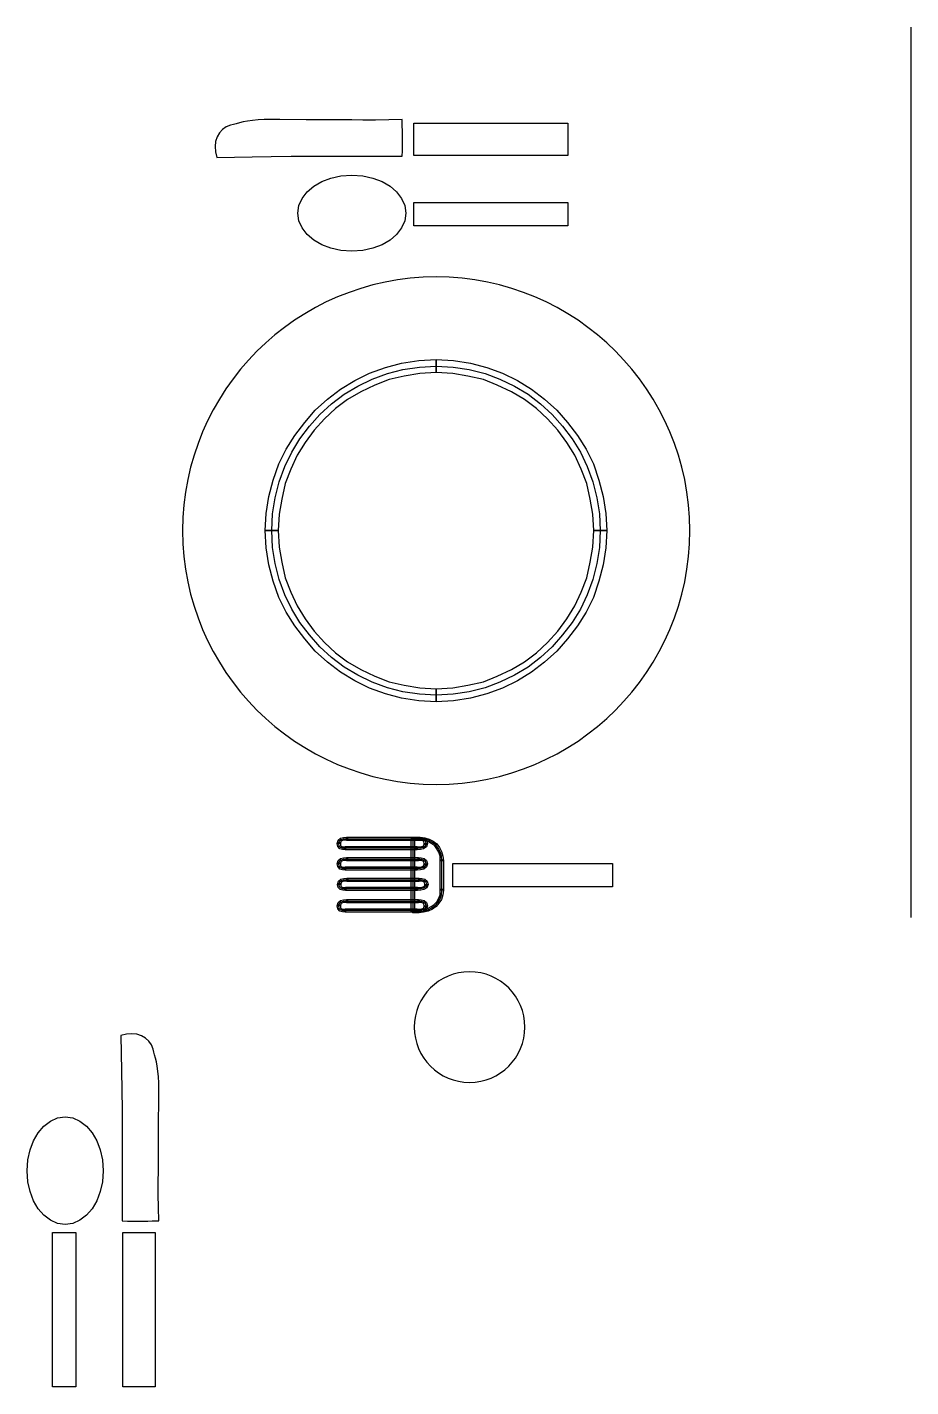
# Model space of a CAD drawing. Header units: millimetres. Extents: x -3817 to 5248, y 289 to 3424.
# Drawn here: x 2259.5 to 2306.2, y 1914 to 1985.9 of the extents above; entities that cross this region are included whole.
import ezdxf

# ---------------------------------------------------------------- set-up
doc = ezdxf.new("R2010")
doc.units = ezdxf.units.MM
doc.layers.add('AMENAGEMENT', color=8, linetype='Continuous', lineweight=9)
doc.layers.add('Mobilier', color=8, linetype='Continuous', lineweight=25)

# ---------------------------------------------------------------- blocks, each defined once
blk = doc.blocks.new('salle à manger_01')
at = {"layer": 'Mobilier'}
blk.add_line((-38.814, 45.518), (-73.049, 45.518), dxfattribs=at)
for points in [[(-71.872, 34.037), (-71.872, 27.903), (-70.976, 27.903), (-70.976, 34.037), (-71.872, 34.037), (-71.872, 34.037)], [(-64.25, 27.264), (-64.25, 27.264), (-64.217, 27.896), (-64.117, 28.479), (-63.984, 29.078), (-63.767, 29.611), (-63.518, 30.16), (-63.218, 30.66), (-62.868, 31.126), (-62.469, 31.542), (-62.036, 31.942), (-61.57, 32.291), (-61.07, 32.591), (-60.538, 32.841), (-59.988, 33.057), (-59.389, 33.19), (-58.806, 33.29), (-58.174, 33.323), (-58.174, 33.823), (-58.84, 33.79), (-59.489, 33.69), (-60.122, 33.523), (-60.738, 33.307), (-61.304, 33.024), (-61.836, 32.691), (-62.336, 32.308), (-62.802, 31.908), (-63.235, 31.426), (-63.618, 30.926), (-63.95, 30.393), (-64.233, 29.811), (-64.45, 29.212), (-64.616, 28.579), (-64.716, 27.93), (-64.75, 27.264), (-64.75, 27.264), (-64.25, 27.264)], [(-58.174, 33.573), (-58.823, 33.54), (-59.439, 33.44), (-60.055, 33.29), (-60.638, 33.074), (-61.187, 32.807), (-61.703, 32.491), (-62.186, 32.125), (-62.635, 31.725), (-63.052, 31.276), (-63.418, 30.793), (-63.734, 30.277), (-64, 29.711), (-64.217, 29.145), (-64.367, 28.529), (-64.467, 27.913), (-64.5, 27.264), (-64.467, 26.615), (-64.367, 25.982), (-64.217, 25.383), (-64, 24.8), (-63.734, 24.251), (-63.418, 23.718), (-63.052, 23.235), (-62.635, 22.786), (-62.186, 22.386), (-61.703, 22.02), (-61.187, 21.704), (-60.638, 21.437), (-60.055, 21.221), (-59.439, 21.071), (-58.823, 20.971), (-58.174, 20.938), (-57.525, 20.971), (-56.909, 21.071), (-56.293, 21.221), (-55.71, 21.437), (-55.161, 21.704), (-54.645, 22.02), (-54.162, 22.386), (-53.712, 22.786), (-53.296, 23.235), (-52.93, 23.718), (-52.614, 24.251), (-52.347, 24.8), (-52.131, 25.383), (-51.981, 25.982), (-51.881, 26.615), (-51.848, 27.264), (-51.881, 27.913), (-51.981, 28.529), (-52.131, 29.145), (-52.347, 29.711), (-52.614, 30.277), (-52.93, 30.793), (-53.296, 31.276), (-53.712, 31.725), (-54.162, 32.125), (-54.645, 32.491), (-55.161, 32.807), (-55.71, 33.074), (-56.293, 33.29), (-56.909, 33.44), (-57.525, 33.54), (-58.174, 33.573), (-58.174, 33.573)], [(-58.174, 33.323), (-58.174, 33.323), (-57.541, 33.29), (-56.959, 33.19), (-56.359, 33.057), (-55.81, 32.841), (-55.277, 32.591), (-54.778, 32.291), (-54.312, 31.942), (-53.879, 31.542), (-53.479, 31.126), (-53.13, 30.66), (-52.83, 30.16), (-52.58, 29.611), (-52.364, 29.078), (-52.231, 28.479), (-52.131, 27.896), (-52.098, 27.264), (-51.598, 27.264), (-51.631, 27.93), (-51.731, 28.579), (-51.898, 29.212), (-52.114, 29.811), (-52.397, 30.393), (-52.73, 30.926), (-53.113, 31.426), (-53.546, 31.908), (-54.012, 32.308), (-54.511, 32.691), (-55.044, 33.024), (-55.61, 33.307), (-56.226, 33.523), (-56.859, 33.69), (-57.508, 33.79), (-58.174, 33.823), (-58.174, 33.823), (-58.174, 33.323)], [(-46.454, 32.33), (-46.454, 26.401), (-45.557, 26.401), (-45.557, 32.33), (-46.454, 32.33), (-46.454, 32.33)], [(-43.752, 32.33), (-43.752, 26.401), (-42.51, 26.401), (-42.51, 32.33), (-43.752, 32.33), (-43.752, 32.33)], [(-72, 27.545), (-72, 27.545), (-72.18, 27.519), (-72.359, 27.468), (-72.5, 27.365), (-72.628, 27.263), (-72.73, 27.122), (-72.807, 26.955), (-72.846, 26.776), (-72.871, 26.597), (-72.743, 26.597), (-72.743, 26.776), (-72.705, 26.93), (-72.628, 27.071), (-72.551, 27.186), (-72.449, 27.288), (-72.308, 27.365), (-72.18, 27.416), (-72, 27.416), (-72, 27.416), (-72, 27.416), (-71.962, 27.442), (-71.949, 27.481), (-71.962, 27.519), (-72, 27.545), (-72, 27.545)], [(-70.028, 26.366), (-70.131, 26.366), (-70.272, 26.366), (-70.438, 26.366), (-70.617, 26.366), (-70.822, 26.366), (-71.04, 26.366), (-71.258, 26.366), (-71.475, 26.366), (-71.706, 26.366), (-71.911, 26.366), (-72.116, 26.366), (-72.308, 26.366), (-72.474, 26.366), (-72.615, 26.366), (-72.73, 26.366), (-72.807, 26.366), (-72.807, 26.597), (-72.794, 26.776), (-72.756, 26.943), (-72.679, 27.096), (-72.589, 27.224), (-72.474, 27.327), (-72.333, 27.416), (-72.18, 27.468), (-72, 27.481), (-70.874, 27.481), (-70.694, 27.468), (-70.528, 27.416), (-70.387, 27.34), (-70.259, 27.25), (-70.169, 27.122), (-70.092, 26.981), (-70.041, 26.827), (-70.028, 26.648), (-70.028, 26.366), (-70.028, 26.366)], [(-70.874, 27.545), (-70.874, 27.545), (-72, 27.545), (-72, 27.416), (-70.874, 27.416), (-70.874, 27.416), (-70.874, 27.416), (-70.835, 27.442), (-70.822, 27.481), (-70.835, 27.519), (-70.874, 27.545), (-70.874, 27.545)], [(-69.964, 26.648), (-69.964, 26.648), (-69.99, 26.827), (-70.041, 26.994), (-70.118, 27.148), (-70.22, 27.288), (-70.361, 27.391), (-70.515, 27.468), (-70.694, 27.519), (-70.874, 27.545), (-70.874, 27.416), (-70.694, 27.416), (-70.541, 27.365), (-70.413, 27.288), (-70.297, 27.212), (-70.22, 27.096), (-70.144, 26.968), (-70.092, 26.827), (-70.092, 26.648), (-70.092, 26.648), (-70.092, 26.648), (-70.067, 26.61), (-70.028, 26.584), (-69.99, 26.61), (-69.964, 26.648), (-69.964, 26.648)], [(-58.174, 21.188), (-58.174, 21.188), (-58.806, 21.221), (-59.389, 21.321), (-59.988, 21.454), (-60.538, 21.67), (-61.07, 21.92), (-61.57, 22.22), (-62.036, 22.569), (-62.469, 22.969), (-62.868, 23.385), (-63.218, 23.851), (-63.518, 24.367), (-63.767, 24.9), (-63.984, 25.449), (-64.117, 26.032), (-64.217, 26.631), (-64.25, 27.264), (-64.75, 27.264), (-64.716, 26.598), (-64.616, 25.932), (-64.45, 25.316), (-64.233, 24.7), (-63.95, 24.134), (-63.618, 23.585), (-63.235, 23.085), (-62.802, 22.603), (-62.336, 22.203), (-61.836, 21.82), (-61.304, 21.487), (-60.738, 21.204), (-60.122, 20.988), (-59.489, 20.821), (-58.84, 20.721), (-58.174, 20.688), (-58.174, 20.688), (-58.174, 21.188)], [(-52.098, 27.264), (-52.098, 27.264), (-52.131, 26.631), (-52.231, 26.032), (-52.364, 25.449), (-52.58, 24.9), (-52.83, 24.367), (-53.13, 23.851), (-53.479, 23.385), (-53.879, 22.969), (-54.312, 22.569), (-54.778, 22.22), (-55.277, 21.92), (-55.81, 21.67), (-56.359, 21.454), (-56.959, 21.321), (-57.541, 21.221), (-58.174, 21.188), (-58.174, 20.688), (-57.508, 20.721), (-56.859, 20.821), (-56.226, 20.988), (-55.61, 21.204), (-55.044, 21.487), (-54.511, 21.82), (-54.012, 22.203), (-53.546, 22.603), (-53.113, 23.085), (-52.73, 23.585), (-52.397, 24.134), (-52.114, 24.7), (-51.898, 25.316), (-51.731, 25.932), (-51.631, 26.598), (-51.598, 27.264), (-51.598, 27.264), (-52.098, 27.264)], [(-72.718, 26.533), (-72.718, 26.533), (-72.73, 26.661), (-72.705, 26.751), (-72.679, 26.789), (-72.602, 26.802), (-72.602, 26.93), (-72.73, 26.891), (-72.807, 26.776), (-72.833, 26.661), (-72.846, 26.533), (-72.846, 26.533), (-72.846, 26.533), (-72.82, 26.494), (-72.782, 26.469), (-72.743, 26.494), (-72.718, 26.533), (-72.718, 26.533)], [(-72.602, 26.866), (-72.705, 26.84), (-72.756, 26.763), (-72.782, 26.661), (-72.782, 26.533), (-72.782, 23.767), (-72.782, 23.652), (-72.756, 23.575), (-72.705, 23.524), (-72.602, 23.511), (-72.602, 23.511), (-72.5, 23.536), (-72.449, 23.6), (-72.423, 23.69), (-72.423, 23.805), (-72.423, 26.571), (-72.423, 26.687), (-72.449, 26.776), (-72.5, 26.84), (-72.602, 26.866), (-72.602, 26.866), (-72.602, 26.866)], [(-72.602, 26.802), (-72.602, 26.802), (-72.525, 26.789), (-72.5, 26.751), (-72.474, 26.687), (-72.487, 26.571), (-72.359, 26.571), (-72.372, 26.687), (-72.397, 26.802), (-72.474, 26.891), (-72.602, 26.93), (-72.602, 26.93), (-72.602, 26.93), (-72.641, 26.904), (-72.666, 26.866), (-72.641, 26.827), (-72.602, 26.802), (-72.602, 26.802)], [(-72.602, 26.802), (-72.602, 26.866), (-72.602, 26.866), (-72.602, 26.866), (-72.602, 26.866), (-72.602, 26.93), (-72.602, 26.93), (-72.641, 26.904), (-72.666, 26.866), (-72.641, 26.827), (-72.602, 26.802), (-72.602, 26.802)], [(-71.885, 26.546), (-71.885, 26.546), (-71.898, 26.674), (-71.872, 26.763), (-71.834, 26.827), (-71.783, 26.827), (-71.783, 26.955), (-71.911, 26.904), (-71.975, 26.789), (-72, 26.674), (-72.013, 26.546), (-72.013, 26.546), (-72.013, 26.546), (-71.988, 26.507), (-71.949, 26.482), (-71.911, 26.507), (-71.885, 26.546), (-71.885, 26.546)], [(-71.783, 26.891), (-71.872, 26.866), (-71.924, 26.776), (-71.949, 26.674), (-71.949, 26.546), (-71.949, 23.78), (-71.949, 23.664), (-71.924, 23.588), (-71.872, 23.536), (-71.783, 23.524), (-71.783, 23.524), (-71.68, 23.549), (-71.629, 23.613), (-71.603, 23.703), (-71.603, 23.818), (-71.603, 26.597), (-71.603, 26.712), (-71.629, 26.802), (-71.68, 26.866), (-71.783, 26.891), (-71.783, 26.891), (-71.783, 26.891)], [(-71.783, 26.827), (-71.783, 26.827), (-71.706, 26.815), (-71.68, 26.776), (-71.655, 26.712), (-71.667, 26.597), (-71.539, 26.597), (-71.552, 26.712), (-71.578, 26.827), (-71.655, 26.917), (-71.783, 26.955), (-71.783, 26.955), (-71.783, 26.955), (-71.821, 26.93), (-71.847, 26.891), (-71.821, 26.853), (-71.783, 26.827), (-71.783, 26.827)], [(-71.783, 26.827), (-71.783, 26.891), (-71.783, 26.891), (-71.783, 26.891), (-71.783, 26.891), (-71.783, 26.955), (-71.783, 26.955), (-71.821, 26.93), (-71.847, 26.891), (-71.821, 26.853), (-71.783, 26.827), (-71.783, 26.827)], [(-71.104, 26.533), (-71.104, 26.533), (-71.117, 26.661), (-71.091, 26.738), (-71.053, 26.789), (-70.989, 26.802), (-70.989, 26.93), (-71.104, 26.891), (-71.194, 26.789), (-71.219, 26.661), (-71.232, 26.533), (-71.232, 26.533), (-71.232, 26.533), (-71.206, 26.494), (-71.168, 26.469), (-71.13, 26.494), (-71.104, 26.533), (-71.104, 26.533)], [(-70.989, 26.866), (-71.078, 26.84), (-71.142, 26.763), (-71.168, 26.661), (-71.168, 26.533), (-71.168, 23.767), (-71.168, 23.652), (-71.142, 23.575), (-71.078, 23.524), (-70.989, 23.511), (-70.989, 23.511), (-70.886, 23.536), (-70.835, 23.6), (-70.81, 23.69), (-70.81, 23.805), (-70.81, 26.571), (-70.81, 26.687), (-70.835, 26.776), (-70.886, 26.84), (-70.989, 26.866), (-70.989, 26.866), (-70.989, 26.866)], [(-70.989, 26.802), (-70.989, 26.802), (-70.912, 26.789), (-70.886, 26.751), (-70.861, 26.687), (-70.874, 26.571), (-70.745, 26.571), (-70.758, 26.687), (-70.784, 26.802), (-70.861, 26.891), (-70.989, 26.93), (-70.989, 26.93), (-70.989, 26.93), (-71.027, 26.904), (-71.053, 26.866), (-71.027, 26.827), (-70.989, 26.802), (-70.989, 26.802)], [(-70.989, 26.802), (-70.989, 26.866), (-70.989, 26.866), (-70.989, 26.866), (-70.989, 26.866), (-70.989, 26.93), (-70.989, 26.93), (-71.027, 26.904), (-71.053, 26.866), (-71.027, 26.827), (-70.989, 26.802), (-70.989, 26.802)], [(-70.323, 26.533), (-70.323, 26.533), (-70.336, 26.661), (-70.31, 26.751), (-70.284, 26.789), (-70.208, 26.802), (-70.208, 26.93), (-70.336, 26.891), (-70.413, 26.776), (-70.438, 26.661), (-70.451, 26.533), (-70.451, 26.533), (-70.451, 26.533), (-70.425, 26.494), (-70.387, 26.469), (-70.349, 26.494), (-70.323, 26.533), (-70.323, 26.533)], [(-70.208, 26.866), (-70.31, 26.84), (-70.361, 26.763), (-70.387, 26.661), (-70.387, 26.533), (-70.387, 23.767), (-70.387, 23.652), (-70.361, 23.575), (-70.31, 23.524), (-70.208, 23.511), (-70.208, 23.511), (-70.105, 23.536), (-70.054, 23.6), (-70.028, 23.69), (-70.028, 23.805), (-70.028, 26.571), (-70.028, 26.687), (-70.054, 26.776), (-70.105, 26.84), (-70.208, 26.866), (-70.208, 26.866), (-70.208, 26.866)], [(-70.208, 26.802), (-70.208, 26.802), (-70.131, 26.789), (-70.105, 26.751), (-70.08, 26.687), (-70.092, 26.571), (-69.964, 26.571), (-69.977, 26.687), (-70.003, 26.802), (-70.08, 26.891), (-70.208, 26.93), (-70.208, 26.93), (-70.208, 26.93), (-70.246, 26.904), (-70.272, 26.866), (-70.246, 26.827), (-70.208, 26.802), (-70.208, 26.802)], [(-70.208, 26.802), (-70.208, 26.866), (-70.208, 26.866), (-70.208, 26.866), (-70.208, 26.866), (-70.208, 26.93), (-70.208, 26.93), (-70.246, 26.904), (-70.272, 26.866), (-70.246, 26.827), (-70.208, 26.802), (-70.208, 26.802)], [(-72.871, 26.597), (-72.871, 26.597), (-72.871, 26.366), (-72.743, 26.366), (-72.743, 26.597), (-72.743, 26.597), (-72.743, 26.597), (-72.769, 26.635), (-72.807, 26.648), (-72.846, 26.635), (-72.871, 26.597), (-72.871, 26.597)], [(-72.871, 26.366), (-72.807, 26.302), (-72.73, 26.302), (-72.615, 26.302), (-72.474, 26.302), (-72.308, 26.302), (-72.116, 26.302), (-71.911, 26.302), (-71.706, 26.302), (-71.475, 26.302), (-71.258, 26.302), (-71.04, 26.302), (-70.822, 26.302), (-70.617, 26.302), (-70.438, 26.302), (-70.272, 26.302), (-70.131, 26.302), (-70.028, 26.302), (-70.028, 26.43), (-70.131, 26.43), (-70.272, 26.43), (-70.438, 26.43), (-70.617, 26.43), (-70.822, 26.43), (-71.04, 26.43), (-71.258, 26.43), (-71.475, 26.43), (-71.706, 26.43), (-71.911, 26.43), (-72.116, 26.43), (-72.308, 26.43), (-72.474, 26.43), (-72.615, 26.43), (-72.73, 26.43), (-72.807, 26.43), (-72.743, 26.366), (-72.807, 26.43), (-72.846, 26.405), (-72.871, 26.366), (-72.846, 26.328), (-72.807, 26.302), (-72.871, 26.366)], [(-72.718, 23.767), (-72.718, 23.767), (-72.718, 26.533), (-72.846, 26.533), (-72.846, 23.767), (-72.846, 23.767), (-72.846, 23.767), (-72.82, 23.728), (-72.782, 23.703), (-72.743, 23.728), (-72.718, 23.767), (-72.718, 23.767)], [(-72.487, 26.571), (-72.487, 26.571), (-72.487, 23.805), (-72.359, 23.805), (-72.359, 26.571), (-72.359, 26.571), (-72.359, 26.571), (-72.385, 26.61), (-72.423, 26.623), (-72.461, 26.61), (-72.487, 26.571), (-72.487, 26.571)], [(-71.885, 23.78), (-71.885, 23.78), (-71.885, 26.546), (-72.013, 26.546), (-72.013, 23.78), (-72.013, 23.78), (-72.013, 23.78), (-71.988, 23.741), (-71.949, 23.716), (-71.911, 23.741), (-71.885, 23.78), (-71.885, 23.78)], [(-71.667, 26.597), (-71.667, 26.597), (-71.667, 23.818), (-71.539, 23.818), (-71.539, 26.597), (-71.539, 26.597), (-71.539, 26.597), (-71.565, 26.635), (-71.603, 26.648), (-71.642, 26.635), (-71.667, 26.597), (-71.667, 26.597)], [(-71.104, 23.767), (-71.104, 23.767), (-71.104, 26.533), (-71.232, 26.533), (-71.232, 23.767), (-71.232, 23.767), (-71.232, 23.767), (-71.206, 23.728), (-71.168, 23.703), (-71.13, 23.728), (-71.104, 23.767), (-71.104, 23.767)], [(-70.874, 26.571), (-70.874, 26.571), (-70.874, 23.805), (-70.745, 23.805), (-70.745, 26.571), (-70.745, 26.571), (-70.745, 26.571), (-70.771, 26.61), (-70.81, 26.623), (-70.848, 26.61), (-70.874, 26.571), (-70.874, 26.571)], [(-70.323, 23.767), (-70.323, 23.767), (-70.323, 26.533), (-70.451, 26.533), (-70.451, 23.767), (-70.451, 23.767), (-70.451, 23.767), (-70.425, 23.728), (-70.387, 23.703), (-70.349, 23.728), (-70.323, 23.767), (-70.323, 23.767)], [(-70.028, 26.302), (-69.964, 26.366), (-69.964, 26.648), (-70.092, 26.648), (-70.092, 26.366), (-70.028, 26.43), (-70.092, 26.366), (-70.067, 26.328), (-70.028, 26.302), (-69.99, 26.328), (-69.964, 26.366), (-70.028, 26.302)], [(-70.092, 26.571), (-70.092, 26.571), (-70.092, 23.805), (-69.964, 23.805), (-69.964, 26.571), (-69.964, 26.571), (-69.964, 26.571), (-69.99, 26.61), (-70.028, 26.623), (-70.067, 26.61), (-70.092, 26.571), (-70.092, 26.571)], [(-45.967, 26.094), (-46.262, 26.056), (-46.531, 25.927), (-46.787, 25.735), (-47.004, 25.492), (-47.184, 25.185), (-47.312, 24.826), (-47.401, 24.442), (-47.427, 24.019), (-47.401, 23.597), (-47.312, 23.213), (-47.184, 22.867), (-47.004, 22.56), (-46.787, 22.303), (-46.531, 22.111), (-46.262, 21.983), (-45.967, 21.945), (-45.673, 21.983), (-45.404, 22.111), (-45.148, 22.303), (-44.93, 22.56), (-44.751, 22.867), (-44.623, 23.213), (-44.533, 23.597), (-44.507, 24.019), (-44.533, 24.442), (-44.623, 24.826), (-44.751, 25.185), (-44.93, 25.492), (-45.148, 25.735), (-45.404, 25.927), (-45.673, 26.056), (-45.967, 26.094), (-45.967, 26.094)], [(-42.587, 19.345), (-42.651, 19.179), (-42.753, 19.038), (-42.881, 18.923), (-43.035, 18.833), (-43.214, 18.769), (-43.406, 18.756), (-43.611, 18.769), (-43.829, 18.82), (-43.816, 19.499), (-43.803, 20.178), (-43.79, 20.908), (-43.777, 21.689), (-43.777, 22.56), (-43.777, 23.955), (-43.777, 25.287), (-43.777, 25.953), (-43.573, 25.966), (-43.368, 25.966), (-43.163, 25.966), (-42.971, 25.966), (-42.791, 25.966), (-42.625, 25.953), (-42.484, 25.953), (-42.369, 25.953), (-42.382, 25.441), (-42.394, 24.929), (-42.394, 24.442), (-42.382, 24.019), (-42.382, 23.315), (-42.382, 22.265), (-42.369, 21.241), (-42.369, 20.639), (-42.382, 20.408), (-42.407, 20.191), (-42.433, 19.998), (-42.459, 19.832), (-42.497, 19.691), (-42.535, 19.563), (-42.561, 19.461), (-42.587, 19.345), (-42.587, 19.345)], [(-72.602, 23.575), (-72.602, 23.575), (-72.692, 23.575), (-72.705, 23.6), (-72.73, 23.652), (-72.718, 23.767), (-72.846, 23.767), (-72.833, 23.652), (-72.807, 23.549), (-72.718, 23.472), (-72.602, 23.447), (-72.602, 23.447), (-72.602, 23.447), (-72.564, 23.472), (-72.551, 23.511), (-72.564, 23.549), (-72.602, 23.575), (-72.602, 23.575)], [(-72.487, 23.805), (-72.487, 23.805), (-72.474, 23.69), (-72.5, 23.626), (-72.525, 23.588), (-72.602, 23.575), (-72.602, 23.447), (-72.474, 23.485), (-72.397, 23.575), (-72.372, 23.69), (-72.359, 23.805), (-72.359, 23.805), (-72.359, 23.805), (-72.385, 23.844), (-72.423, 23.857), (-72.461, 23.844), (-72.487, 23.805), (-72.487, 23.805)], [(-72.602, 23.575), (-72.602, 23.511), (-72.602, 23.511), (-72.602, 23.511), (-72.602, 23.511), (-72.602, 23.447), (-72.602, 23.447), (-72.564, 23.472), (-72.551, 23.511), (-72.564, 23.549), (-72.602, 23.575), (-72.602, 23.575)], [(-71.783, 23.588), (-71.783, 23.588), (-71.847, 23.588), (-71.872, 23.613), (-71.898, 23.664), (-71.885, 23.78), (-72.013, 23.78), (-72, 23.664), (-71.975, 23.562), (-71.898, 23.485), (-71.783, 23.46), (-71.783, 23.46), (-71.783, 23.46), (-71.744, 23.485), (-71.732, 23.524), (-71.744, 23.562), (-71.783, 23.588), (-71.783, 23.588)], [(-71.667, 23.818), (-71.667, 23.818), (-71.655, 23.703), (-71.68, 23.639), (-71.706, 23.6), (-71.783, 23.588), (-71.783, 23.46), (-71.655, 23.498), (-71.578, 23.588), (-71.552, 23.703), (-71.539, 23.818), (-71.539, 23.818), (-71.539, 23.818), (-71.565, 23.857), (-71.603, 23.869), (-71.642, 23.857), (-71.667, 23.818), (-71.667, 23.818)], [(-71.783, 23.588), (-71.783, 23.524), (-71.783, 23.524), (-71.783, 23.524), (-71.783, 23.524), (-71.783, 23.46), (-71.783, 23.46), (-71.744, 23.485), (-71.732, 23.524), (-71.744, 23.562), (-71.783, 23.588), (-71.783, 23.588)], [(-70.989, 23.575), (-70.989, 23.575), (-71.066, 23.575), (-71.091, 23.6), (-71.117, 23.652), (-71.104, 23.767), (-71.232, 23.767), (-71.219, 23.652), (-71.194, 23.549), (-71.091, 23.472), (-70.989, 23.447), (-70.989, 23.447), (-70.989, 23.447), (-70.95, 23.472), (-70.938, 23.511), (-70.95, 23.549), (-70.989, 23.575), (-70.989, 23.575)], [(-70.874, 23.805), (-70.874, 23.805), (-70.861, 23.69), (-70.886, 23.626), (-70.912, 23.588), (-70.989, 23.575), (-70.989, 23.447), (-70.861, 23.485), (-70.784, 23.575), (-70.758, 23.69), (-70.745, 23.805), (-70.745, 23.805), (-70.745, 23.805), (-70.771, 23.844), (-70.81, 23.857), (-70.848, 23.844), (-70.874, 23.805), (-70.874, 23.805)], [(-70.989, 23.575), (-70.989, 23.511), (-70.989, 23.511), (-70.989, 23.511), (-70.989, 23.511), (-70.989, 23.447), (-70.989, 23.447), (-70.95, 23.472), (-70.938, 23.511), (-70.95, 23.549), (-70.989, 23.575), (-70.989, 23.575)], [(-70.208, 23.575), (-70.208, 23.575), (-70.297, 23.575), (-70.31, 23.6), (-70.336, 23.652), (-70.323, 23.767), (-70.451, 23.767), (-70.438, 23.652), (-70.413, 23.549), (-70.323, 23.472), (-70.208, 23.447), (-70.208, 23.447), (-70.208, 23.447), (-70.169, 23.472), (-70.156, 23.511), (-70.169, 23.549), (-70.208, 23.575), (-70.208, 23.575)], [(-70.092, 23.805), (-70.092, 23.805), (-70.08, 23.69), (-70.105, 23.626), (-70.131, 23.588), (-70.208, 23.575), (-70.208, 23.447), (-70.08, 23.485), (-70.003, 23.575), (-69.977, 23.69), (-69.964, 23.805), (-69.964, 23.805), (-69.964, 23.805), (-69.99, 23.844), (-70.028, 23.857), (-70.067, 23.844), (-70.092, 23.805), (-70.092, 23.805)], [(-70.208, 23.575), (-70.208, 23.511), (-70.208, 23.511), (-70.208, 23.511), (-70.208, 23.511), (-70.208, 23.447), (-70.208, 23.447), (-70.169, 23.472), (-70.156, 23.511), (-70.169, 23.549), (-70.208, 23.575), (-70.208, 23.575)], [(-91.096, 15.204), (-85.167, 15.204), (-85.167, 16.446), (-91.096, 16.446), (-91.096, 15.204), (-91.096, 15.204)], [(-78.112, 16.369), (-77.945, 16.305), (-77.804, 16.203), (-77.689, 16.075), (-77.599, 15.921), (-77.535, 15.742), (-77.522, 15.55), (-77.535, 15.345), (-77.586, 15.127), (-78.265, 15.14), (-78.944, 15.153), (-79.674, 15.166), (-80.455, 15.179), (-81.326, 15.179), (-82.722, 15.179), (-84.053, 15.179), (-84.719, 15.179), (-84.732, 15.383), (-84.732, 15.588), (-84.732, 15.793), (-84.732, 15.985), (-84.732, 16.165), (-84.719, 16.331), (-84.719, 16.472), (-84.719, 16.587), (-84.207, 16.574), (-83.695, 16.562), (-83.208, 16.562), (-82.786, 16.574), (-82.081, 16.574), (-81.031, 16.574), (-80.007, 16.587), (-79.405, 16.587), (-79.174, 16.574), (-78.957, 16.549), (-78.765, 16.523), (-78.598, 16.497), (-78.457, 16.459), (-78.329, 16.421), (-78.227, 16.395), (-78.112, 16.369), (-78.112, 16.369)], [(-84.86, 12.989), (-84.822, 12.694), (-84.694, 12.425), (-84.501, 12.169), (-84.258, 11.952), (-83.951, 11.772), (-83.592, 11.644), (-83.208, 11.555), (-82.786, 11.529), (-82.363, 11.555), (-81.979, 11.644), (-81.633, 11.772), (-81.326, 11.952), (-81.07, 12.169), (-80.878, 12.425), (-80.749, 12.694), (-80.711, 12.989), (-80.749, 13.283), (-80.878, 13.552), (-81.07, 13.808), (-81.326, 14.026), (-81.633, 14.205), (-81.979, 14.333), (-82.363, 14.423), (-82.786, 14.449), (-83.208, 14.423), (-83.592, 14.333), (-83.951, 14.205), (-84.258, 14.026), (-84.501, 13.808), (-84.694, 13.552), (-84.822, 13.283), (-84.86, 12.989), (-84.86, 12.989)], [(-91.096, 12.502), (-85.167, 12.502), (-85.167, 13.399), (-91.096, 13.399), (-91.096, 12.502), (-91.096, 12.502)]]:
    blk.add_lwpolyline(points, dxfattribs=at)
for centre, radius in [((-58.174, 27.264), 9.755), ((-77.264, 28.545), 2.128)]:
    blk.add_circle(centre, radius, dxfattribs=at)

msp = doc.modelspace()

# ---------------------------------------------------------------- block references
at = {"layer": 'AMENAGEMENT', "xscale": -1.37376, "yscale": 1.37376, "zscale": 1.37376, "rotation": 270}
msp.add_blockref('salle à manger_01', (2243.629, 2039.171, 29.101), dxfattribs=at)

doc.saveas('drawing.dxf')
